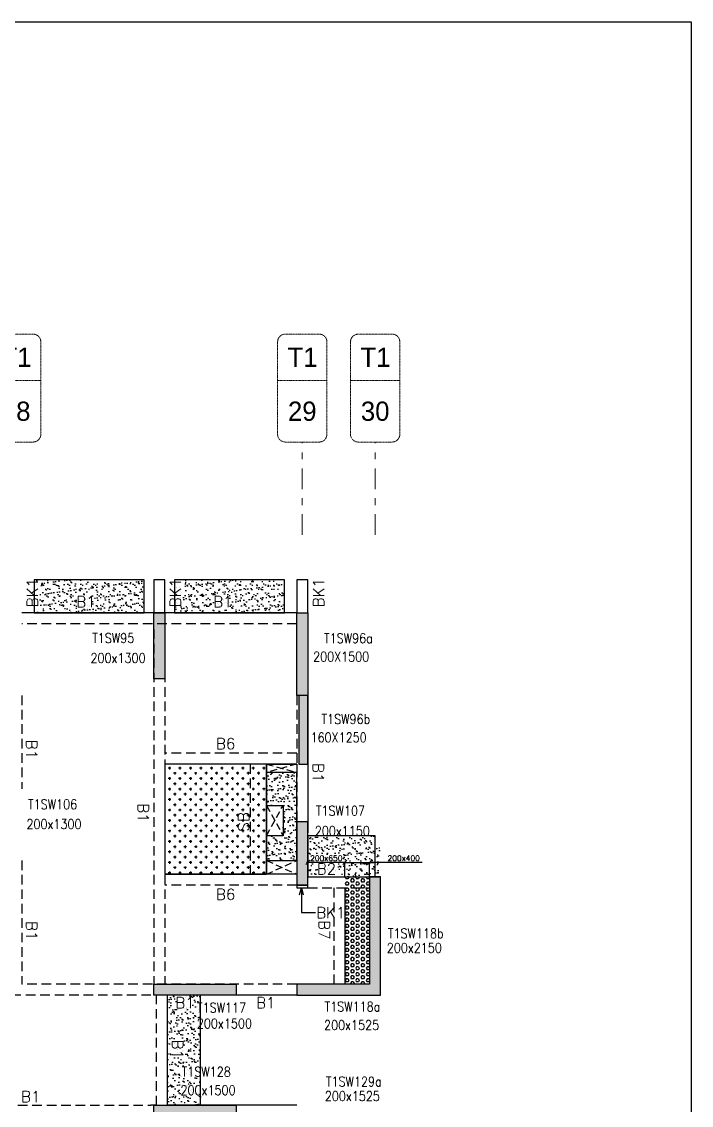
# Model space of a CAD drawing. Header units: millimetres. Extents: x 1078357 to 2594950, y -5122486 to -4636555.
# Drawn here: x 1896756 to 1908928, y -4656688 to -4636994 of the extents above; entities that cross this region are included whole.
import ezdxf
from ezdxf.enums import TextEntityAlignment as Align

# ---------------------------------------------------------------- set-up
doc = ezdxf.new("R2010")
doc.units = ezdxf.units.MM
doc.header["$PDMODE"] = 35
for name, pattern in [('CONTINOUS', [0]), ('DGN STYLE 7', [8.34, 3.75, -1.67, 1.25, -1.67]), ('HIDDEN', [0.375, 0.25, -0.125]), ('New Retail block$0$CONTINOUS', [0])]:
    doc.linetypes.add(name, pattern=pattern)
doc.layers.get('0').update_dxf_attribs({"lineweight": 0})
doc.layers.get('Defpoints').update_dxf_attribs({"lineweight": 0})
for name, color, linetype, lineweight in [('A-_ANOTDIMA_D-', 6, 'Continuous', 13), ('Boundary', 40, 'Continuous', 30), ('COL. NO.', 30, 'Continuous', 25), ('COL. SIZE', 7, 'Continuous', 25), ('DIM', 9, 'Continuous', 25), ('GRID LINE', 8, 'Continuous', 0), ('GRID NO', 8, 'DGN STYLE 7', 13), ('HATCH', 8, 'Continuous', 30)]:
    doc.layers.add(name, color=color, linetype=linetype, lineweight=lineweight)
for name, color, linetype in [('B-200x325', 201, 'HIDDEN'), ('DROP SLAB', 8, 'Continuous'), ('S-BEAM', 3, 'HIDDEN'), ('S-BEAM NO.', 6, 'Continuous'), ('S-COLUMN', 1, 'Continuous'), ('S-CUTOUT', 8, 'HIDDEN'), ('S-SLAB-PROJECTION', 54, 'New Retail block$0$CONTINOUS'), ('SLAB FOLD', 8, 'Continuous')]:
    doc.layers.add(name, color=color, linetype=linetype)
doc.styles.add('Roman', font='romans')
doc.styles.add('ROMANS', font='romans.shx', dxfattribs={"width": 0.85})
doc.styles.get("Standard").update_dxf_attribs({"font": 'Adani Regular.ttf', "height": 500})
doc.dimstyles.new('HARESH', dxfattribs={"dimtxt": 150, "dimasz": 75, "dimexe": 0, "dimexo": 0, "dimgap": 25, "dimtad": 1, "dimdec": 0, "dimdsep": 46, "dimtxsty": 'Roman', "dimblk": 'OBLIQUE', "dimcen": 225, "dimdle": 25, "dimclrd": 2, "dimclre": 2, "dimclrt": 7, "dimadec": 8, "dimazin": 1, "dimtfac": 1, "dimtdec": 0, "dimtmove": 0, "dimatfit": 0, "dimfxl": 1, "dimlwd": -1, "dimlwe": -1, "dimarcsym": 0})
pattern_1 = [(37.4701541, (-1093177.19, 9339832.47), (-4.7236114, 146.8264517), [0, -115.824, 0, -129.54, 0, -123.825]), (7.4701541, (-1093177.2, 9339832.47), (134.9689868, 214.9772528), [0, -62.484, 0, -104.394, 0, -40.005]), (327.4701541, (-1093270.92, 9339832.52), (237.2979035, 0.3075449), [0, -38.1, 0, -137.16, 0, -179.07]), (317.4701541, (-1093270.92, 9339832.52), (229.1017424, 66.759465), [0, -19.05, 0, -89.916, 0, -102.87])]

# ---------------------------------------------------------------- blocks, each defined once
blk = doc.blocks.new('_Oblique')
at = {"color": 0, "linetype": 'ByBlock', "lineweight": -2}
blk.add_line((-0.5, -0.5), (0.5, 0.5), dxfattribs=at)
blk = doc.blocks.new('*D1297')
at = {"layer": 'Defpoints', "color": 0, "ltscale": 700, "transparency": 16777216}
for p in [(1903081, -4652272), (1902631, -4652538, 0), (1903081, -4652538, 0)]:
    blk.add_point(p, dxfattribs=at)
at = {"layer": 'DIM', "color": 2, "ltscale": 700, "transparency": 16777216}
for p, q in [((1902631, -4652272), (1902556, -4652272)), ((1902631, -4652538), (1902631, -4652272)), ((1902631, -4652272), (1903081, -4652272)), ((1902631, -4652272), (1903081, -4652272)), ((1903081, -4652538), (1903081, -4652272)), ((1903081, -4652272), (1903156, -4652272)), ((1904037, -4652272), (1903081, -4652272))]:
    blk.add_line(p, q, dxfattribs=at)
at = {"layer": 'DIM', "color": 2, "ltscale": 700, "transparency": 16777216, "xscale": 75, "yscale": 75, "zscale": 75}
blk.add_blockref('_Oblique', (1902631, -4652272), dxfattribs=at)
at = {"layer": 'DIM', "color": 2, "ltscale": 700, "transparency": 16777216, "xscale": 75, "yscale": 75, "zscale": 75, "rotation": 180}
blk.add_blockref('_Oblique', (1903081, -4652272), dxfattribs=at)
at = {"layer": 'DIM', "color": 7, "ltscale": 700, "transparency": 16777216, "insert": (1903700, -4652197), "char_height": 150, "attachment_point": 5, "style": 'Roman'}
blk.add_mtext('{\\H0.666667x;200x400}', dxfattribs=at)
blk = doc.blocks.new('*D1298')
at = {"layer": 'Defpoints', "color": 0, "ltscale": 700, "transparency": 16777216}
for p in [(1901956, -4652272), (1901956, -4652538, 0), (1902631, -4652538)]:
    blk.add_point(p, dxfattribs=at)
at = {"layer": 'DIM', "color": 2, "ltscale": 700, "transparency": 16777216}
for p, q in [((1902656, -4652272), (1901931, -4652272)), ((1901956, -4652538), (1901956, -4652272)), ((1902631, -4652538), (1902631, -4652272))]:
    blk.add_line(p, q, dxfattribs=at)
at = {"layer": 'DIM', "color": 2, "ltscale": 700, "transparency": 16777216, "xscale": 75, "yscale": 75, "zscale": 75, "rotation": 180}
blk.add_blockref('_Oblique', (1901956, -4652272), dxfattribs=at)
at = {"layer": 'DIM', "color": 2, "ltscale": 700, "transparency": 16777216, "xscale": 75, "yscale": 75, "zscale": 75}
blk.add_blockref('_Oblique', (1902631, -4652272), dxfattribs=at)
at = {"layer": 'DIM', "color": 7, "ltscale": 700, "transparency": 16777216, "insert": (1902293, -4652197), "char_height": 150, "attachment_point": 5, "style": 'Roman'}
blk.add_mtext('{\\H0.666667x;200x650}', dxfattribs=at)
blk = doc.blocks.new('G$CD63B60BD')
at = {"layer": 'COL. NO.', "linetype": 'Continuous', "style": 'ROMANS', "width": 0.85}
for s, p in [('T1SW95', (85332, 15354, -320)), ('T1SW96a', (89546, 15350, -320)), ('T1SW96b', (89500, 13881, -320)), ('T1SW106', (84166, 12333, -320)), ('T1SW107', (89398, 12216, -320)), ('T1SW118b', (90707, 9987, -320)), ('T1SW117', (87238, 8637, -320)), ('T1SW118a', (89556, 8656, -320)), ('T1SW128', (86958, 7473, -320)), ('T1SW129a', (89580, 7294, -320))]:
    blk.add_text(s, height=175, dxfattribs=at).set_placement(p)
at = {"layer": 'COL. SIZE', "linetype": 'Continuous', "style": 'ROMANS', "width": 0.85}
for s, p in [('200x1300', (85302, 14992, -320)), ('200X1500', (89347, 15016, -320)), ('160X1250', (89301, 13548, -320)), ('200x1300', (84137, 11973, -320)), ('200x1150', (89378, 11848, -320)), ('200x2150', (90686, 9723, -320)), ('200x1500', (87235, 8349, -320)), ('200x1525', (89546, 8321, -320)), ('200x1500', (86938, 7137, -320)), ('200x1525', (89560, 7030, -320))]:
    blk.add_text(s, height=175, dxfattribs=at).set_placement(p)
blk = doc.blocks.new('Tower grid nomenclature-ex')
at = {"layer": 'GRID NO'}
blk.add_lwpolyline([(-1250, -600), (1750, -600, 0.414214), (2000, -350), (2000, 750, 0.414214), (1750, 1000), (-1250, 1000, 0.414214), (-1500, 750), (-1500, -350, 0.414214)], format="xyb", close=True, dxfattribs=at)
blk.add_lwpolyline([(0, 1000), (0, -600)], dxfattribs=at)
at = {"layer": 'GRID NO', "flags": 8}
for p in [(-1235, 400), (1788, 400)]:
    blk.add_attdef('GRID', text='', height=625, dxfattribs=at).set_placement(p, align=Align.MIDDLE_CENTER)

msp = doc.modelspace()

# ---------------------------------------------------------------- hatches: boundary and pattern name
at = {"layer": 'DROP SLAB'}
h = msp.add_hatch(dxfattribs=at)
h.set_pattern_fill('CROSS', color=8, scale=15, angle=0.03079)
h.set_pattern_definition([(180.03079016, (-1451735.6, 9389968.63), (-95.1987999, -95.3011726), [47.625, -142.875]), (270.03079016, (-1451759.43, 9389992.43), (95.3011726, -95.1987999), [47.625, -142.875])])
h.paths.add_polyline_path([(1901207, -4650488), (1899356.1, -4650488), (1899356.1, -4652487.8), (1901207, -4652487.8)])
at = {"layer": 'HATCH'}
h = msp.add_hatch(dxfattribs=at)
h.set_pattern_fill('AR-SAND', color=8, scale=3, angle=179.97015)
h.set_pattern_definition(pattern_1)
h.paths.add_polyline_path([(1898981.4, -4647137.8), (1896981.4, -4647137.8), (1896981.4, -4647737.8), (1898981.4, -4647737.8)])
h = msp.add_hatch(dxfattribs=at)
h.set_pattern_fill('AR-SAND', color=8, scale=3, angle=179.97015)
h.set_pattern_definition(pattern_1)
h.paths.add_polyline_path([(1901531.4, -4647137.8), (1899531.4, -4647137.8), (1899531.4, -4647737.8), (1901531.4, -4647737.8)])
h = msp.add_hatch(dxfattribs=at)
h.set_pattern_fill('AR-SAND', color=8, scale=3, angle=0.02985)
h.set_pattern_definition([(37.47015413, (-3130291.54, 18707907.62), (-4.72361136, 146.8264517), [0, -115.824, 0, -129.54, 0, -123.825]), (7.4701541, (-3130291.54, 18707907.62), (134.9689868, 214.9772528), [0, -62.484, 0, -104.394, 0, -40.005]), (327.4701541, (-3130385.26, 18707907.67), (237.2979035, 0.3075449), [0, -38.1, 0, -137.16, 0, -179.07]), (317.4701541, (-3130385.26, 18707907.67), (229.1017424, 66.759465), [0, -19.05, 0, -89.916, 0, -102.87])])
edge = h.paths.add_edge_path()
edge.add_line((1901741.5, -4650637.8), (1901207, -4650637.8))
edge.add_line((1901207, -4650637.8), (1901207, -4651237.8))
edge.add_line((1901207, -4651237.8), (1901506.1, -4651237.8))
edge.add_line((1901506.1, -4651237.8), (1901506.1, -4651787.8))
edge.add_line((1901506.1, -4651787.8), (1901206.1, -4651787.8))
edge.add_line((1901206.1, -4651787.8), (1901206.1, -4652237.8))
edge.add_line((1901206.1, -4652237.8), (1901756.1, -4652237.8))
edge.add_line((1901756.1, -4652237.8), (1901756.1, -4650637.8))
h = msp.add_hatch(dxfattribs=at)
h.set_pattern_fill('AR-SAND', color=8, scale=3, angle=179.97015)
h.set_pattern_definition([(37.4701541, (-2190401.82, 14023851.64), (-4.72361136, 146.8264517), [0, -115.824, 0, -129.54, 0, -123.825]), (7.4701541, (-2190401.82, 14023851.64), (134.9689868, 214.9772528), [0, -62.484, 0, -104.394, 0, -40.005]), (327.4701541, (-2190495.54, 14023851.69), (237.2979035, 0.3075449), [0, -38.1, 0, -137.16, 0, -179.07]), (317.4701541, (-2190495.54, 14023851.69), (229.1017424, 66.759465), [0, -19.05, 0, -89.916, 0, -102.87])])
h.paths.add_polyline_path([(1903181.1, -4651787.7), (1901956.4, -4651787.7), (1901956.4, -4652537.8), (1903181.1, -4652537.8)])
h = msp.add_hatch(dxfattribs=at)
h.set_pattern_fill('AR-SAND', color=8, scale=3, angle=179.97015)
h.set_pattern_definition([(37.4701541, (-2190401.91, 14023851.66), (-4.72361136, 146.8264517), [0, -115.824, 0, -129.54, 0, -123.825]), (7.4701541, (-2190401.9, 14023851.66), (134.9689868, 214.9772528), [0, -62.484, 0, -104.394, 0, -40.005]), (327.4701541, (-2190495.63, 14023851.71), (237.2979035, 0.3075449), [0, -38.1, 0, -137.16, 0, -179.07]), (317.4701541, (-2190495.63, 14023851.71), (229.1017424, 66.759465), [0, -19.05, 0, -89.916, 0, -102.87])])
h.paths.add_polyline_path([(1903281.3, -4651937.8), (1901956.4, -4651937.8), (1901956.4, -4652537.7), (1903281.3, -4652537.7)])
at = {"layer": 'HATCH', "ltscale": 1000}
h = msp.add_hatch(dxfattribs=at)
h.set_pattern_fill('HEX', color=8, scale=10, angle=180)
h.set_pattern_definition([(180, (718156.575, 218286.41), (-7e-15, -54.99261315), [31.75, -63.5]), (300, (718156.575, 218286.41), (47.625, 27.4963066), [31.75, -63.5]), (240, (718124.825, 218286.41), (47.625, -27.4963066), [31.75, -63.5])])
h.paths.add_polyline_path([(1903081.1, -4654477.2), (1902631.1, -4654477.2), (1902631, -4652537.8), (1903081, -4652537.8)])
at = {"layer": 'HATCH'}
h = msp.add_hatch(dxfattribs=at)
h.set_pattern_fill('AR-SAND', color=8, scale=3, angle=179.97015)
h.set_pattern_definition([(37.4701541, (-2187226.89, 14026601.66), (-4.72361136, 146.8264517), [0, -115.824, 0, -129.54, 0, -123.825]), (7.4701541, (-2187226.9, 14026601.66), (134.9689868, 214.9772528), [0, -62.484, 0, -104.394, 0, -40.005]), (327.4701541, (-2187320.62, 14026601.71), (237.2979035, 0.3075449), [0, -38.1, 0, -137.16, 0, -179.07]), (317.4701541, (-2187320.62, 14026601.71), (229.1017424, 66.759465), [0, -19.05, 0, -89.916, 0, -102.87])])
h.paths.add_polyline_path([(1900006.3, -4654687.8), (1899406.4, -4654687.8), (1899406.4, -4656687.8), (1900006.3, -4656687.8)])
at = {"layer": 'S-COLUMN', "lineweight": 25}
h = msp.add_hatch(color=1, dxfattribs=at)
h.dxf.hatch_style = 1
h.paths.add_polyline_path([(1899156.1, -4648937.8), (1899356.1, -4648937.8), (1899356.1, -4647737.8), (1899156.1, -4647737.8)])
at = {"layer": 'S-COLUMN', "lineweight": 25, "extrusion": (-1.00316e-06, 2.11765e-11, 1)}
h = msp.add_hatch(color=1, dxfattribs=at)
h.dxf.hatch_style = 1
h.paths.add_polyline_path([(1901756.1, -4647737.8), (1901956.1, -4647737.8), (1901956.1, -4649237.8), (1901756.1, -4649237.8)])
at = {"layer": 'S-COLUMN', "lineweight": 25, "extrusion": (-1.00316e-06, -2.11765e-11, 1)}
h = msp.add_hatch(color=1, dxfattribs=at)
h.dxf.hatch_style = 1
h.paths.add_polyline_path([(1901796.1, -4650487.9), (1901956.1, -4650487.9), (1901956.1, -4649237.8), (1901796.1, -4649237.8)])
at = {"layer": 'S-COLUMN', "lineweight": 25, "extrusion": (-1.00316e-06, 2.11765e-11, 1)}
h = msp.add_hatch(color=1, dxfattribs=at)
h.dxf.hatch_style = 1
h.paths.add_polyline_path([(1901756.1, -4652687.8), (1901956.1, -4652687.8), (1901956.1, -4651537.8), (1901756.1, -4651537.8)])
h = msp.add_hatch(color=1, dxfattribs=at)
h.dxf.hatch_style = 1
h.paths.add_polyline_path([(1903081.1, -4654487.8), (1901756.1, -4654487.8), (1901756.1, -4654687.8), (1903281.1, -4654687.8), (1903281.1, -4652537.8), (1903081.1, -4652537.8)])
at = {"layer": 'S-COLUMN', "lineweight": 25}
h = msp.add_hatch(color=1, dxfattribs=at)
h.dxf.hatch_style = 1
h.paths.add_polyline_path([(1899156.1, -4654487.8), (1900656.1, -4654487.8), (1900656.1, -4654687.8), (1899156.1, -4654687.8)])
h = msp.add_hatch(color=1, dxfattribs=at)
h.dxf.hatch_style = 1
h.paths.add_polyline_path([(1899156.1, -4656687.8), (1900656.1, -4656687.8), (1900656.1, -4656887.8), (1899156.1, -4656887.8)])

# ---------------------------------------------------------------- linework, layer by layer
at = {"layer": 'Boundary', "ltscale": 700, "elevation": 0}
msp.add_lwpolyline([(1803327.6, -4636994.1), (1908927.8, -4636994.1), (1908927.8, -4673747.9), (1803327.6, -4673747.9)], close=True, dxfattribs=at)
at = {"layer": 'DROP SLAB', "color": 3, "linetype": 'CONTINOUS', "ltscale": 500, "elevation": 0}
for points in [[(1901207, -4650488), (1899356.1, -4650488), (1899356.1, -4652487.8), (1901207, -4652487.8)], [(1901206.1, -4650488), (1901756.1, -4650488), (1901756.1, -4650637.8), (1901206.1, -4650637.8)], [(1901206.2, -4651237.7), (1901506.1, -4651237.7), (1901506.1, -4651787.8), (1901206.2, -4651787.8)], [(1901206.5, -4652237.9), (1901756.3, -4652237.9), (1901756.3, -4652487.9), (1901206.5, -4652487.9)]]:
    msp.add_lwpolyline(points, close=True, dxfattribs=at)
at = {"layer": 'GRID LINE', "linetype": 'DGN STYLE 7', "ltscale": 100, "elevation": 0}
for points in [[(1901856.3, -4646322.1), (1901856.3, -4644633.2)], [(1903181.3, -4646322.1), (1903181.3, -4644633.2)]]:
    msp.add_lwpolyline(points, dxfattribs=at)
at = {"layer": 'S-BEAM', "linetype": 'CONTINOUS', "ltscale": 700}
for p, q in [((1899356.1, -4647137.8, 0), (1899156.1, -4647137.8, 0)), ((1899156.1, -4647137.8, 0), (1899156.1, -4647737.8, 0)), ((1899356.1, -4647737.8, 0), (1899356.1, -4647137.8, 0)), ((1901956.1, -4647137.8, 0), (1901756.1, -4647137.8, 0)), ((1901756.1, -4647137.8, 0), (1901756.1, -4647737.8, 0)), ((1901956.1, -4647737.8, 0), (1901956.1, -4647137.8, 0)), ((1901756.4, -4647737.8, 0), (1896756.4, -4647737.9, 0)), ((1901956.4, -4649237.7, 0), (1901956.4, -4651737.8, 0)), ((1901956.3, -4652537.7, 0), (1903281.3, -4652537.7, 0)), ((1901756.3, -4654687.7, 0), (1899406.4, -4654687.7, 0)), ((1899406.4, -4656687.8, 0), (1899406.4, -4654687.8, 0)), ((1901756.4, -4656687.8, 0), (1899406.4, -4656687.8, 0))]:
    msp.add_line(p, q, dxfattribs=at)
at = {"layer": 'S-BEAM', "linetype": 'HIDDEN', "ltscale": 700}
for p, q in [((1901756.4, -4647937.8, 0), (1896756.4, -4647937.9, 0)), ((1899156.3, -4648037.8, 0), (1899156.3, -4654487.7, 0)), ((1899356.3, -4648037.8, 0), (1899356.3, -4654487.7, 0)), ((1896756.4, -4649237.7, 0), (1896756.4, -4650937.7, 0)), ((1901756.4, -4649237.7, 0), (1901756.4, -4651737.8, 0)), ((1901757.1, -4649537.8, 0), (1901756.4, -4649537.8, 0)), ((1900907, -4650488, 0), (1900907, -4652487.8, 0)), ((1901207, -4650488, 0), (1901207, -4652487.8, 0)), ((1896756.3, -4652237.8, 0), (1896756.3, -4654487.8, 0)), ((1901956.3, -4652737.7, 0), (1903081.3, -4652737.7, 0)), ((1901756.3, -4654487.7, 0), (1896756.3, -4654487.7, 0)), ((1899106.3, -4654687.7, 0), (1890881.1, -4654687.7, 0)), ((1899206.4, -4656687.8, 0), (1899206.4, -4654687.8, 0)), ((1895111.3, -4656687.8, 0), (1899106.3, -4656687.8, 0)), ((1899206.4, -4656687.8, 0), (1899106.3, -4656687.8, 0))]:
    msp.add_line(p, q, dxfattribs=at)
at = {"layer": 'S-BEAM', "ltscale": 700}
for p, q in [((1901756.2, -4650288, 0), (1899356.2, -4650288, 0)), ((1901756, -4652687.8, 0), (1899356.2, -4652687.8, 0)), ((1902431, -4652737.8, 0), (1902431, -4654487.8, 0))]:
    msp.add_line(p, q, dxfattribs=at)
at = {"layer": 'S-BEAM', "linetype": 'Continuous', "ltscale": 700}
for p, q in [((1901756.2, -4650488, 0), (1899356.2, -4650488, 0)), ((1901207, -4650488, 0), (1901207, -4652487.8, 0)), ((1901756, -4652487.8, 0), (1899356.2, -4652487.8, 0)), ((1902631, -4652737.8, 0), (1902631, -4654477.1, 0))]:
    msp.add_line(p, q, dxfattribs=at)
at = {"layer": 'S-BEAM', "linetype": 'Continuous', "ltscale": 700, "elevation": 0}
msp.add_lwpolyline([(1901956.4, -4652687.9), (1901756.4, -4652687.9), (1901756.4, -4652738), (1901956.4, -4652738)], close=True, dxfattribs=at)
at = {"layer": 'S-COLUMN', "color": 1, "lineweight": 25, "elevation": 0}
for points in [[(1899156.1, -4647737.8), (1899356.1, -4647737.8), (1899356.1, -4648937.8), (1899156.1, -4648937.8)], [(1899156.1, -4654487.8), (1900656.1, -4654487.8), (1900656.1, -4654687.8), (1899156.1, -4654687.8)], [(1899156.1, -4656687.8), (1900656.1, -4656687.8), (1900656.1, -4656887.8), (1899156.1, -4656887.8)]]:
    msp.add_lwpolyline(points, close=True, dxfattribs=at)
at = {"layer": 'S-COLUMN', "color": 1, "lineweight": 25, "extrusion": (-1.00316e-06, 2.11765e-11, 1), "elevation": -1.9}
for points in [[(1901756.1, -4647737.8), (1901956.1, -4647737.8), (1901956.1, -4649237.8), (1901756.1, -4649237.8)], [(1901756.1, -4652687.8), (1901956.1, -4652687.8), (1901956.1, -4651537.8), (1901756.1, -4651537.8)]]:
    msp.add_lwpolyline(points, close=True, dxfattribs=at)
at = {"layer": 'S-COLUMN', "color": 1, "lineweight": 25, "extrusion": (-1.00316e-06, -2.11765e-11, 1), "elevation": -1.9}
msp.add_lwpolyline([(1901796.1, -4650487.9), (1901956.1, -4650487.9), (1901956.1, -4649237.8), (1901796.1, -4649237.8)], close=True, dxfattribs=at)
at = {"layer": 'S-COLUMN', "color": 1, "lineweight": 25, "extrusion": (-1.00316e-06, 2.11765e-11, 1), "elevation": -1.9}
msp.add_lwpolyline([(1903081.1, -4654487.8), (1901756.1, -4654487.8), (1901756.1, -4654687.8), (1903281.1, -4654687.8), (1903281.1, -4652537.8), (1903081.1, -4652537.8), (1903081.1, -4654487.8)], dxfattribs=at)
at = {"layer": 'S-CUTOUT', "ltscale": 500}
for p, q in [((1901756.1, -4650487.8, 0), (1901206.1, -4650637.8, 0)), ((1901207, -4650488, 0), (1901756.1, -4650637.8, 0)), ((1901206.1, -4651237.7, 0), (1901506.2, -4651787.7, 0)), ((1901206.1, -4651787.7, 0), (1901506.2, -4651237.7, 0)), ((1901206.5, -4652237.9, 0), (1901756.3, -4652487.9, 0)), ((1901206.5, -4652487.9, 0), (1901756.5, -4652237.9, 0))]:
    msp.add_line(p, q, dxfattribs=at)
at = {"layer": 'S-SLAB-PROJECTION'}
msp.add_line((1900006.3, -4656687.8, 0), (1900006.3, -4654687.7, 0), dxfattribs=at)
at = {"layer": 'S-SLAB-PROJECTION', "elevation": 0}
for points in [[(1898981.4, -4647137.8), (1896981.4, -4647137.8), (1896981.4, -4647737.8), (1898981.4, -4647737.8)], [(1901531.4, -4647137.8), (1899531.4, -4647137.8), (1899531.4, -4647737.8), (1901531.4, -4647737.8)], [(1903181.1, -4651787.7), (1901956.4, -4651787.7), (1901956.4, -4652537.8), (1903181.1, -4652537.8)]]:
    msp.add_lwpolyline(points, close=True, dxfattribs=at)
at = {"layer": 'SLAB FOLD', "color": 8, "ltscale": 1000, "elevation": 0}
msp.add_lwpolyline([(1901741.5, -4650637.8), (1901207, -4650637.8), (1901207, -4651237.8), (1901506.1, -4651237.8), (1901506.1, -4651787.8), (1901206.1, -4651787.8), (1901206.1, -4652237.8), (1901756.1, -4652237.8), (1901756.1, -4650637.8)], dxfattribs=at)

# ---------------------------------------------------------------- block references
at = {"layer": 'A-_ANOTDIMA_D-', "color": 2, "ltscale": 700}
msp.add_blockref('G$CD63B60BD', (1812706.1, -4663637.8, 0), dxfattribs=at)
at = {"layer": 'GRID NO'}
ref = msp.add_blockref('Tower grid nomenclature-ex', (1896544.3, -4643513.2, 0), dxfattribs=dict(at, xscale=0.56, yscale=0.56, zscale=0.56, rotation=270))
ref.add_attrib('GRID', '28', dxfattribs={"height": 350}).set_placement((1896656.3, -4644073.2, 0), align=Align.MIDDLE_CENTER)
ref.add_attrib('GRID', 'T1', dxfattribs={"height": 350}).set_placement((1896662.2, -4643093.2, 0), align=Align.MIDDLE_CENTER)
ref = msp.add_blockref('Tower grid nomenclature-ex', (1901744.3, -4643513.2, 0), dxfattribs=dict(at, xscale=0.56, yscale=0.56, zscale=0.56, rotation=270))
ref.add_attrib('GRID', '29', dxfattribs={"height": 350}).set_placement((1901856.3, -4644073.2, 0), align=Align.MIDDLE_CENTER)
ref.add_attrib('GRID', 'T1', dxfattribs={"height": 350}).set_placement((1901862.2, -4643093.2, 0), align=Align.MIDDLE_CENTER)
ref = msp.add_blockref('Tower grid nomenclature-ex', (1903069.3, -4643513.2, 0), dxfattribs=dict(at, xscale=0.56, yscale=0.56, zscale=0.56, rotation=270))
ref.add_attrib('GRID', '30', dxfattribs={"height": 350}).set_placement((1903181.3, -4644073.2, 0), align=Align.MIDDLE_CENTER)
ref.add_attrib('GRID', 'T1', dxfattribs={"height": 350}).set_placement((1903187.2, -4643093.2, 0), align=Align.MIDDLE_CENTER)

# ---------------------------------------------------------------- texts
at = {"layer": 'B-200x325', "linetype": 'Continuous', "ltscale": 700, "style": 'ROMANS'}
for p in [(1900286.6, -4650215.9, -2.7), (1900286.6, -4652953, -2.7)]:
    msp.add_text('B6', height=200, rotation=0.00094, dxfattribs=at).set_placement(p)
at = {"layer": 'S-BEAM NO.', "linetype": 'HIDDEN', "ltscale": 500, "style": 'ROMANS'}
for s, rotation, p in [('BK1', 90, (1897051.7, -4647637.4, 50)), ('BK1', 90, (1899651.7, -4647637.4, 50)), ('BK1', 90, (1902251.7, -4647637.4, 50)), ('B1', 359.99906, (1897749.1, -4647637.4, -2.7)), ('B1', 359.99906, (1900238.1, -4647637.5, -2.7)), ('B1', 269.99906, (1896838.7, -4650044.5, -2.7)), ('B1', 269.99906, (1902046.8, -4650467.9, -2.7)), ('B1', 269.99906, (1898865.5, -4651197.5, -2.7)), ('B1', 269.99906, (1896839.5, -4653339.7, -2.7)), ('B1', 359.99906, (1899549.4, -4654924.9, -2.7)), ('B1', 359.99906, (1901018.3, -4654925, -2.7)), ('B1', 269.99906, (1899490.2, -4655494, -2.7)), ('B1', 359.99906, (1896744, -4656629.8, -2.7))]:
    msp.add_text(s, height=200, rotation=rotation, dxfattribs=at).set_placement(p)
at = {"layer": 'S-BEAM NO.', "linetype": 'Continuous', "ltscale": 700, "style": 'ROMANS'}
for s, rotation, p in [('SB', 90.00094, (1900890.9, -4651712.3, -2.7)), ('BK1', 359.99906, (1902109.5, -4653287.7, -2.7)), ('B7', 269.99866, (1902156.9, -4653322.7, -2.7))]:
    msp.add_text(s, height=200, rotation=rotation, dxfattribs=at).set_placement(p)
at = {"layer": 'S-BEAM NO.', "linetype": 'Continuous', "ltscale": 500, "style": 'ROMANS'}
msp.add_text('B2', height=200, dxfattribs=at).set_placement((1902120.4, -4652490.7, -2.7))

# ---------------------------------------------------------------- dimensions: what is measured, and where the dimension line sits
at = {"layer": 'DIM', "ltscale": 700}
dim = msp.add_linear_dim(base=(1901955.9, -4652271.8, 0), p1=(1902630.9, -4652537.8, 0), p2=(1901955.9, -4652537.8, 0), angle=180, text='{\\H0.666667x;200x650}', dimstyle='HARESH', override={"dimtxsty": 'Roman', "dimtmove": 1}, dxfattribs=at)
dim.commit()
dim.dimension.update_dxf_attribs({"geometry": '*D1298', "text_midpoint": (1902293.4, -4652196.8, 0)})
dim = msp.add_linear_dim(base=(1903080.9, -4652271.8, 0), p1=(1902630.9, -4652537.8, 0), p2=(1903080.9, -4652537.8, 0), angle=180, text='{\\H0.666667x;200x400}', dimstyle='HARESH', override={"dimtxsty": 'Roman', "dimtmove": 1}, dxfattribs=at)
dim.commit()
dim.dimension.update_dxf_attribs({"geometry": '*D1297', "text_midpoint": (1903700.2, -4652293.5, 0), "dimtype": 160})

# ---------------------------------------------------------------- leaders
at = {"layer": 'S-BEAM NO.', "linetype": 'Continuous', "ltscale": 700}
msp.add_leader([(1901839.9, -4652738, 0), (1901839.9, -4653185.5, 0), (1902098.7, -4653185.5, 0)], dimstyle='HARESH', override={"dimasz": 125, "dimgap": 25, "dimtad": 0, "dimldrblk": 'Open30'}, dxfattribs=at)

doc.saveas('drawing.dxf')
